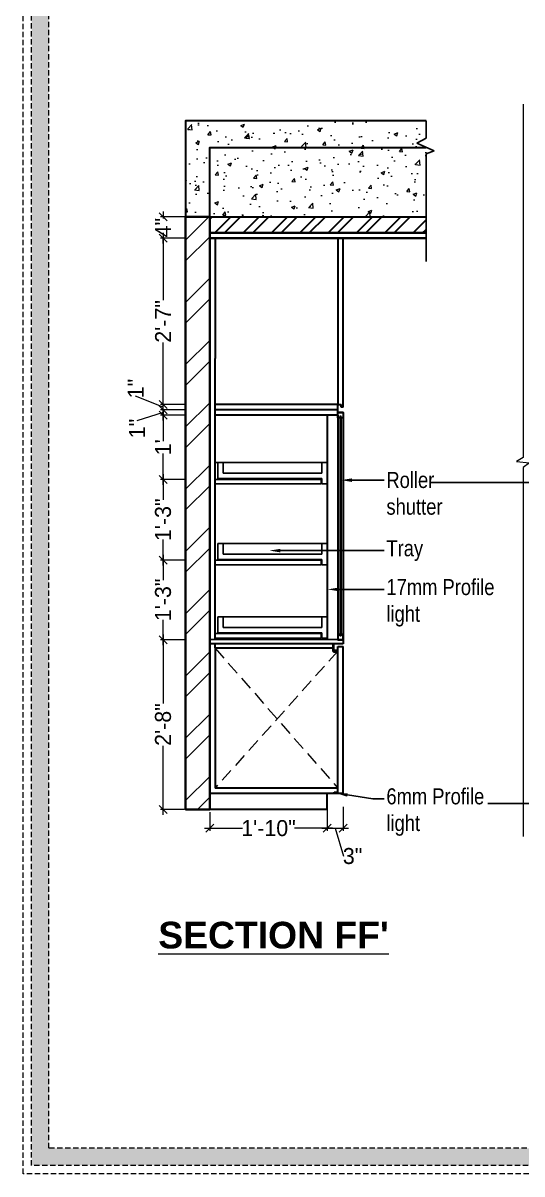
# Model space of a CAD drawing. Header units: millimetres. Extents: x 56222 to 3066687, y -650199 to -121287.
# Drawn here: x 140963.9 to 141057.4, y -185381.6 to -185165.9 of the extents above; entities that cross this region are included whole.
import ezdxf
from ezdxf import colors
from ezdxf.entities.mleader import LeaderData, LeaderLine
from ezdxf.math import Vec2, Vec3

# ---------------------------------------------------------------- set-up
doc = ezdxf.new("R2010")
doc.units = ezdxf.units.MM
doc.header["$MEASUREMENT"] = 0
doc.header["$PDMODE"] = 35
for name, pattern in [('DASHED', [0.75, 0.5, -0.25]), ('DASHED2', [0.375, 0.25, -0.125]), ('DASHEDX2', [1.5, 1, -0.5])]:
    doc.linetypes.add(name, pattern=pattern)
doc.layers.get('Defpoints').update_dxf_attribs({"color": 220})
for name, color, linetype, lineweight in [('DIM.', 250, 'Continuous', 13), ('Dimension', 10, 'DASHEDX2', 20), ('FIRST FLOOR ( DW_RAIL )', 7, 'Continuous', 9), ('FURNITURE', 32, 'Continuous', 9), ('furniture dimensions', 1, 'DASHED', 0), ('FURNITURE-1', 252, 'Continuous', 13), ('GF FALSE CEILING', 6, 'Continuous', 35), ('hatch-wall', 8, 'Continuous', 9), ('Labelling', 1, 'Continuous', 25), ('SECTION ( SLAB PLine )', 104, 'Continuous', 30), ('Text', 7, 'Continuous', 15), ('wall', 7, 'Continuous', 30)]:
    doc.layers.add(name, color=color, linetype=linetype, lineweight=lineweight)
doc.layers.add('hatch', color=250, linetype='Continuous', lineweight=9, transparency=0.5)
doc.styles.add('century g', font='GOTHIC.TTF')
doc.styles.get("Standard").update_dxf_attribs({"font": 'arial.ttf', "height": 6})
doc.styles.add('style4', font='ARIALN.TTF')
doc.dimstyles.new('Archana', dxfattribs={"dimtxt": 2, "dimasz": 0.75, "dimexe": 0.5, "dimexo": 0.5, "dimgap": 0, "dimtad": 0, "dimzin": 0, "dimdsep": 46, "dimlunit": 4, "dimtxsty": 'century g', "dimblk": 'OBLIQUE', "dimcen": 0, "dimdle": 1, "dimclrd": 256, "dimclre": 256, "dimclrt": 256, "dimadec": 0, "dimazin": 0, "dimtfac": 1, "dimtofl": 0, "dimtmove": 1, "dimatfit": 3, "dimfxl": 1, "dimfxlon": 1, "dimtolj": 1, "dimtzin": 0, "dimlwd": -1, "dimlwe": -1, "dimarcsym": 0})

# ---------------------------------------------------------------- blocks, each defined once
blk = doc.blocks.new('_Oblique')
at = {"layer": 'wall', "color": 0, "lineweight": -2}
blk.add_line((-0.5, -0.5), (0.5, 0.5), dxfattribs=at)
blk = doc.blocks.new('*D646')
at = {"layer": 'Defpoints', "color": 0, "linetype": 'Continuous', "lineweight": 30, "transparency": 16777216}
for p in [(140990.16, -185281.46), (141002.28, -185281.46, 0.13), (141002.27, -185313.26, 0.13)]:
    blk.add_point(p, dxfattribs=at)
at = {"layer": 'furniture dimensions', "color": 5, "linetype": 'Continuous', "transparency": 16777216}
for p, q in [((140990.16, -185280.46), (140990.16, -185293.41)), ((140994.16, -185281.46), (140989.66, -185281.46)), ((140990.16, -185314.26), (140990.16, -185301.32))]:
    blk.add_line(p, q, dxfattribs=at)
at = {"layer": 'furniture dimensions', "color": 5, "linetype": 'ByBlock', "transparency": 16777216}
blk.add_line((140994.16, -185313.26), (140989.66, -185313.26), dxfattribs=at)
at = {"layer": 'furniture dimensions', "color": 5, "linetype": 'Continuous', "transparency": 16777216, "xscale": 1.5, "yscale": 1.5, "zscale": 1.5}
for p, rotation in [((140990.16, -185281.46), 90), ((140990.16, -185313.26), 270)]:
    blk.add_blockref('_Oblique', p, dxfattribs=dict(at, rotation=rotation))
at = {"layer": 'furniture dimensions', "linetype": 'Continuous', "lineweight": 0, "transparency": 16777216, "insert": (140990.16, -185297.36), "char_height": 3, "attachment_point": 5, "rotation": 90, "style": 'century g'}
blk.add_mtext('\\A1;2\'-8"', dxfattribs=at)
blk = doc.blocks.new('*D647')
at = {"layer": 'Defpoints', "color": 0, "linetype": 'Continuous', "lineweight": 30, "transparency": 16777216}
for p in [(140990.16, -185266.55), (141002.27, -185266.55, 0.13), (141002.27, -185281.46, 0.13)]:
    blk.add_point(p, dxfattribs=at)
at = {"layer": 'furniture dimensions', "color": 5, "linetype": 'Continuous', "transparency": 16777216}
for p, q in [((140990.16, -185265.55), (140990.16, -185270.28)), ((140994.16, -185266.55), (140989.66, -185266.55)), ((140990.16, -185282.46), (140990.16, -185277.72))]:
    blk.add_line(p, q, dxfattribs=at)
at = {"layer": 'furniture dimensions', "color": 5, "linetype": 'ByBlock', "transparency": 16777216}
blk.add_line((140994.16, -185281.46), (140989.66, -185281.46), dxfattribs=at)
at = {"layer": 'furniture dimensions', "color": 5, "linetype": 'Continuous', "transparency": 16777216, "xscale": 1.5, "yscale": 1.5, "zscale": 1.5}
for p, rotation in [((140990.16, -185266.55), 90), ((140990.16, -185281.46), 270)]:
    blk.add_blockref('_Oblique', p, dxfattribs=dict(at, rotation=rotation))
at = {"layer": 'furniture dimensions', "linetype": 'Continuous', "lineweight": 0, "transparency": 16777216, "insert": (140990.16, -185274), "char_height": 3, "attachment_point": 5, "rotation": 90, "style": 'century g'}
blk.add_mtext('\\A1;1\'-3"', dxfattribs=at)
blk = doc.blocks.new('*D648')
at = {"layer": 'Defpoints', "color": 0, "linetype": 'Continuous', "lineweight": 30, "transparency": 16777216}
for p in [(140990.16, -185251.42), (141002.27, -185251.42, 0.13), (141002.27, -185266.55, 0.13)]:
    blk.add_point(p, dxfattribs=at)
at = {"layer": 'furniture dimensions', "color": 5, "linetype": 'Continuous', "transparency": 16777216}
for p, q in [((140990.16, -185250.42), (140990.16, -185255.26)), ((140994.16, -185251.42), (140989.66, -185251.42)), ((140990.16, -185267.55), (140990.16, -185262.71))]:
    blk.add_line(p, q, dxfattribs=at)
at = {"layer": 'furniture dimensions', "color": 5, "linetype": 'ByBlock', "transparency": 16777216}
blk.add_line((140994.16, -185266.55), (140989.66, -185266.55), dxfattribs=at)
at = {"layer": 'furniture dimensions', "color": 5, "linetype": 'Continuous', "transparency": 16777216, "xscale": 1.5, "yscale": 1.5, "zscale": 1.5}
for p, rotation in [((140990.16, -185251.42), 90), ((140990.16, -185266.55), 270)]:
    blk.add_blockref('_Oblique', p, dxfattribs=dict(at, rotation=rotation))
at = {"layer": 'furniture dimensions', "linetype": 'Continuous', "lineweight": 0, "transparency": 16777216, "insert": (140990.16, -185258.99), "char_height": 3, "attachment_point": 5, "rotation": 90, "style": 'century g'}
blk.add_mtext('\\A1;1\'-3"', dxfattribs=at)
blk = doc.blocks.new('*D649')
at = {"layer": 'Defpoints', "color": 0, "linetype": 'Continuous', "lineweight": 30, "transparency": 16777216}
for p in [(140990.16, -185239.39), (141003.02, -185239.39, 0.13), (141003.02, -185251.42, 0.13)]:
    blk.add_point(p, dxfattribs=at)
at = {"layer": 'furniture dimensions', "color": 5, "linetype": 'Continuous', "transparency": 16777216}
for p, q in [((140994.16, -185239.39), (140989.66, -185239.39)), ((140990.16, -185238.39), (140990.16, -185244.27)), ((140990.16, -185252.42), (140990.16, -185246.55))]:
    blk.add_line(p, q, dxfattribs=at)
at = {"layer": 'furniture dimensions', "color": 5, "linetype": 'ByBlock', "transparency": 16777216}
blk.add_line((140994.16, -185251.42), (140989.66, -185251.42), dxfattribs=at)
at = {"layer": 'furniture dimensions', "color": 5, "linetype": 'Continuous', "transparency": 16777216, "xscale": 1.5, "yscale": 1.5, "zscale": 1.5}
for p, rotation in [((140990.16, -185239.39), 90), ((140990.16, -185251.42), 270)]:
    blk.add_blockref('_Oblique', p, dxfattribs=dict(at, rotation=rotation))
at = {"layer": 'furniture dimensions', "linetype": 'Continuous', "lineweight": 0, "transparency": 16777216, "insert": (140990.16, -185245.41), "char_height": 3, "attachment_point": 5, "rotation": 90, "style": 'century g'}
blk.add_mtext("\\A1;1'", dxfattribs=at)
blk = doc.blocks.new('*D650')
at = {"layer": 'Defpoints', "color": 0, "linetype": 'Continuous', "lineweight": 30, "transparency": 16777216}
for p in [(140990.16, -185238.39), (141002.27, -185239.39, 0.13), (141002.49, -185238.39, 0.13)]:
    blk.add_point(p, dxfattribs=at)
at = {"layer": 'furniture dimensions', "color": 5, "linetype": 'Continuous', "transparency": 16777216}
for p, q in [((140990.16, -185240.39), (140990.16, -185237.39)), ((140990.16, -185238.89), (140985.27, -185240.44)), ((140994.16, -185238.39), (140989.66, -185238.39))]:
    blk.add_line(p, q, dxfattribs=at)
at = {"layer": 'furniture dimensions', "color": 5, "linetype": 'ByBlock', "transparency": 16777216}
blk.add_line((140994.16, -185239.39), (140989.66, -185239.39), dxfattribs=at)
at = {"layer": 'furniture dimensions', "color": 5, "linetype": 'Continuous', "transparency": 16777216, "xscale": 1.5, "yscale": 1.5, "zscale": 1.5}
for p, rotation in [((140990.16, -185238.39), 90), ((140990.16, -185239.39), 270)]:
    blk.add_blockref('_Oblique', p, dxfattribs=dict(at, rotation=rotation))
at = {"layer": 'furniture dimensions', "linetype": 'Continuous', "lineweight": 0, "transparency": 16777216, "insert": (140985.27, -185241.9), "char_height": 3, "attachment_point": 5, "rotation": 90, "style": 'century g'}
blk.add_mtext('\\A1;1"', dxfattribs=at)
blk = doc.blocks.new('*D643')
at = {"layer": 'Defpoints', "color": 0, "linetype": 'Continuous', "lineweight": 30, "transparency": 16777216}
for p in [(140990.16, -185237.39), (141004.45, -185237.39, 0.13), (141004.03, -185238.39, 0.13)]:
    blk.add_point(p, dxfattribs=at)
at = {"layer": 'furniture dimensions', "color": 5, "linetype": 'Continuous', "transparency": 16777216}
for p, q in [((140990.16, -185237.89), (140985.02, -185235.86)), ((140994.16, -185237.39), (140989.66, -185237.39)), ((140990.16, -185239.39), (140990.16, -185236.39))]:
    blk.add_line(p, q, dxfattribs=at)
at = {"layer": 'furniture dimensions', "color": 5, "linetype": 'ByBlock', "transparency": 16777216}
blk.add_line((140994.16, -185238.39), (140989.66, -185238.39), dxfattribs=at)
at = {"layer": 'furniture dimensions', "color": 5, "linetype": 'Continuous', "transparency": 16777216, "xscale": 1.5, "yscale": 1.5, "zscale": 1.5}
for p, rotation in [((140990.16, -185237.39), 90), ((140990.16, -185238.39), 270)]:
    blk.add_blockref('_Oblique', p, dxfattribs=dict(at, rotation=rotation))
at = {"layer": 'furniture dimensions', "linetype": 'Continuous', "lineweight": 0, "transparency": 16777216, "insert": (140985.02, -185234.41), "char_height": 3, "attachment_point": 5, "rotation": 90, "style": 'century g'}
blk.add_mtext('\\A1;1"', dxfattribs=at)
blk = doc.blocks.new('*D644')
at = {"layer": 'Defpoints', "color": 0, "linetype": 'Continuous', "lineweight": 30, "transparency": 16777216}
for p in [(140990.16, -185206.26), (141003.27, -185206.26, 0.13), (141003.27, -185237.39, 0.13)]:
    blk.add_point(p, dxfattribs=at)
at = {"layer": 'furniture dimensions', "color": 5, "linetype": 'Continuous', "transparency": 16777216}
for p, q in [((140990.16, -185205.26), (140990.16, -185217.87)), ((140994.16, -185206.26), (140989.66, -185206.26)), ((140990.16, -185238.39), (140990.16, -185225.78))]:
    blk.add_line(p, q, dxfattribs=at)
at = {"layer": 'furniture dimensions', "color": 5, "linetype": 'ByBlock', "transparency": 16777216}
blk.add_line((140994.16, -185237.39), (140989.66, -185237.39), dxfattribs=at)
at = {"layer": 'furniture dimensions', "color": 5, "linetype": 'Continuous', "transparency": 16777216, "xscale": 1.5, "yscale": 1.5, "zscale": 1.5}
for p, rotation in [((140990.16, -185206.26), 90), ((140990.16, -185237.39), 270)]:
    blk.add_blockref('_Oblique', p, dxfattribs=dict(at, rotation=rotation))
at = {"layer": 'furniture dimensions', "linetype": 'Continuous', "lineweight": 0, "transparency": 16777216, "insert": (140990.16, -185221.83), "char_height": 3, "attachment_point": 5, "rotation": 90, "style": 'century g'}
blk.add_mtext('\\A1;2\'-7"', dxfattribs=at)
blk = doc.blocks.new('*D651')
at = {"layer": 'Defpoints', "color": 0, "linetype": 'Continuous', "lineweight": 30, "transparency": 16777216}
for p in [(140990.16, -185202.26), (141002.27, -185202.26, 0.13), (141002.27, -185206.26, 0.13)]:
    blk.add_point(p, dxfattribs=at)
at = {"layer": 'furniture dimensions', "color": 5, "linetype": 'Continuous', "transparency": 16777216}
for p, q in [((140994.16, -185202.26), (140989.66, -185202.26)), ((140990.16, -185201.26), (140990.16, -185202.56)), ((140990.16, -185207.26), (140990.16, -185205.97))]:
    blk.add_line(p, q, dxfattribs=at)
at = {"layer": 'furniture dimensions', "color": 5, "linetype": 'ByBlock', "transparency": 16777216}
blk.add_line((140994.16, -185206.26), (140989.66, -185206.26), dxfattribs=at)
at = {"layer": 'furniture dimensions', "color": 5, "linetype": 'Continuous', "transparency": 16777216, "xscale": 1.5, "yscale": 1.5, "zscale": 1.5}
for p, rotation in [((140990.16, -185202.26), 90), ((140990.16, -185206.26), 270)]:
    blk.add_blockref('_Oblique', p, dxfattribs=dict(at, rotation=rotation))
at = {"layer": 'furniture dimensions', "linetype": 'Continuous', "lineweight": 0, "transparency": 16777216, "insert": (140990.16, -185204.26), "char_height": 3, "attachment_point": 5, "rotation": 90, "style": 'century g'}
blk.add_mtext('\\A1;4"', dxfattribs=at)
blk = doc.blocks.new('*D687')
at = {"layer": 'Defpoints', "color": 0, "linetype": 'Continuous', "lineweight": 30, "transparency": 16777216}
for p in [(140998.9, -185313.26, 0.13), (141020.92, -185313.26), (141020.92, -185316.78)]:
    blk.add_point(p, dxfattribs=at)
at = {"layer": 'furniture dimensions', "color": 5, "linetype": 'ByBlock', "transparency": 16777216}
blk.add_line((140998.9, -185313.76), (140998.9, -185317.28), dxfattribs=at)
at = {"layer": 'furniture dimensions', "color": 5, "linetype": 'Continuous', "transparency": 16777216}
for p, q in [((141020.92, -185313.76), (141020.92, -185317.28)), ((140997.9, -185316.78), (141005.03, -185316.78)), ((141021.92, -185316.78), (141014.79, -185316.78))]:
    blk.add_line(p, q, dxfattribs=at)
at = {"layer": 'furniture dimensions', "color": 5, "linetype": 'Continuous', "transparency": 16777216, "xscale": 1.5, "yscale": 1.5, "zscale": 1.5, "rotation": 180}
blk.add_blockref('_Oblique', (140998.9, -185316.78), dxfattribs=at)
at = {"layer": 'furniture dimensions', "color": 5, "linetype": 'Continuous', "transparency": 16777216, "xscale": 1.5, "yscale": 1.5, "zscale": 1.5}
blk.add_blockref('_Oblique', (141020.92, -185316.78), dxfattribs=at)
at = {"layer": 'furniture dimensions', "linetype": 'Continuous', "lineweight": 0, "transparency": 16777216, "insert": (141009.91, -185316.78), "char_height": 3, "attachment_point": 5, "style": 'century g'}
blk.add_mtext('\\A1;1\'-10"', dxfattribs=at)
blk = doc.blocks.new('*D688')
at = {"layer": 'Defpoints', "color": 0, "linetype": 'Continuous', "lineweight": 30, "transparency": 16777216}
for p in [(141020.92, -185310.27, 0.13), (141023.9, -185309.64, 0.13), (141023.9, -185316.78)]:
    blk.add_point(p, dxfattribs=at)
at = {"layer": 'furniture dimensions', "color": 5, "linetype": 'ByBlock', "transparency": 16777216}
blk.add_line((141020.92, -185312.78), (141020.92, -185317.28), dxfattribs=at)
at = {"layer": 'furniture dimensions', "color": 5, "linetype": 'Continuous', "transparency": 16777216}
for p, q in [((141023.9, -185312.78), (141023.9, -185317.28)), ((141019.92, -185316.78), (141024.9, -185316.78)), ((141022.41, -185316.78), (141023.98, -185322.01))]:
    blk.add_line(p, q, dxfattribs=at)
at = {"layer": 'furniture dimensions', "color": 5, "linetype": 'Continuous', "transparency": 16777216, "xscale": 1.5, "yscale": 1.5, "zscale": 1.5, "rotation": 180}
blk.add_blockref('_Oblique', (141020.92, -185316.78), dxfattribs=at)
at = {"layer": 'furniture dimensions', "color": 5, "linetype": 'Continuous', "transparency": 16777216, "xscale": 1.5, "yscale": 1.5, "zscale": 1.5}
blk.add_blockref('_Oblique', (141023.9, -185316.78), dxfattribs=at)
at = {"layer": 'furniture dimensions', "linetype": 'Continuous', "lineweight": 0, "transparency": 16777216, "insert": (141025.66, -185322.01), "char_height": 3, "attachment_point": 5, "style": 'century g'}
blk.add_mtext('\\A1;3"', dxfattribs=at)

msp = doc.modelspace()

# ---------------------------------------------------------------- hatches: boundary and pattern name
at = {"layer": 'Dimension', "true_color": 0xd39e00}
h = msp.add_hatch(color=42, dxfattribs=at)
h.paths.add_polyline_path([(140965.54, -185056.88), (140965.54, -185379.95), (141424.53, -185379.95), (141424.53, -185056.88)])
h.paths.add_polyline_path([(140968.76, -185060.1), (141421.31, -185060.1), (141421.31, -185376.73), (140968.76, -185376.73)], flags=16)
at = {"layer": 'FURNITURE', "lineweight": 20, "true_color": 0x636466}
h = msp.add_hatch(dxfattribs=at)
h.set_pattern_fill('AR-CONC', color=251)
h.set_pattern_definition([(50, (11587.275, -203725.9746), (7.17260183, -0.62752135), [0.75, -8.25]), (355, (11587.275, -203725.975), (-1.38751334, 7.52192134), [0.6, -6.6]), (100.4514445, (11587.873, -203726.027), (5.78508847, 6.8943999), [0.6374019, -7.0114211]), (46.1842, (11587.275, -203723.975), (10.6724133, -1.6551928), [1.125, -12.375]), (96.6356355, (11588.165, -203724.113), (9.34661946, 9.741186), [0.9561034, -10.5171376]), (351.184164, (11587.275, -203723.975), (9.34661945, 9.741186), [0.9, -9.9]), (21, (11588.275, -203724.4746), (5.96907052, -4.0261889), [0.75, -8.25]), (326, (11588.275, -203724.475), (2.4331533, 7.25150045), [0.6, -6.6]), (71.451445, (11588.7727, -203724.81), (8.40222377, 3.22531153), [0.6374019, -7.0114211]), (37.5, (11587.2752, -203725.9746), (0.121598553, 3.32893854), [0, -6.52, 0, -6.7, 0, -6.625]), (7.5, (11587.2752, -203725.9746), (2.63069537, 3.94411712), [0, -3.82, 0, -6.37, 0, -2.525]), (327.5, (11585.0452, -203725.9746), (5.33822436, -0.22554872), [0, -2.5, 0, -7.8, 0, -10.35]), (317.5, (11584.045, -203725.9746), (5.8318617, 1.00104982), [0, -3.25, 0, -5.18, 0, -7.35])])
h.paths.add_polyline_path([(141147.42, -185203.26), (141142.9, -185203.26), (141142.9, -185203.3)])
h.paths.add_polyline_path([(141039.43, -185202.26), (141039.43, -185184.26), (140994.37, -185184.26), (140994.37, -185202.26), (140998.9, -185202.26), (140998.9, -185202.27)])
at = {"layer": 'FURNITURE-1', "lineweight": 30, "transparency": 33554572}
h = msp.add_hatch(dxfattribs=at)
h.set_pattern_fill('ANSI32', color=6, scale=10)
h.set_pattern_definition([(45, (-112.27, 0), (-2.65165043, 2.65165043), []), (45, (-110.5022, 0), (-2.65165043, 2.65165043), [])])
h.paths.add_polyline_path([(141039.43, -185202.26), (140998.9, -185202.26), (140998.9, -185205.26), (141039.43, -185205.26)])
at = {"layer": 'hatch-wall'}
h = msp.add_hatch(dxfattribs=at)
h.set_pattern_fill('ANSI32', color=256, scale=22)
h.set_pattern_definition([(45, (12777.567, -202129.3865), (-5.83363094, 5.83363094), []), (45, (12781.456, -202129.3865), (-5.83363094, 5.83363094), [])])
h.paths.add_polyline_path([(140998.9, -185202.26), (140994.37, -185202.26), (140994.37, -185313.26), (140998.9, -185313.26)])

# ---------------------------------------------------------------- linework, layer by layer
at = {"layer": 'Dimension', "color": 42, "true_color": 0xd39e00, "elevation": 0.13}
for points in [[(140963.93, -185055.27), (141426.14, -185055.27), (141426.14, -185381.56), (140963.93, -185381.56)], [(140965.54, -185056.88), (141424.53, -185056.88), (141424.53, -185379.95), (140965.54, -185379.95)], [(140968.76, -185060.1), (141421.31, -185060.1), (141421.31, -185376.73), (140968.76, -185376.73)]]:
    msp.add_lwpolyline(points, close=True, dxfattribs=at)
at = {"layer": 'FIRST FLOOR ( DW_RAIL )', "lineweight": 0}
msp.add_line((141022.9, -185310.27, 0.13), (141023.9, -185310.26, 0.13), dxfattribs=at)
at = {"layer": 'FURNITURE', "linetype": 'ByBlock', "lineweight": -3}
for p, q in [((141039.43, -185184.26, 0.13), (141039.43, -185187.51, 0.13)), ((141039.43, -185187.51, 0.13), (141037.71, -185188.42, 0.13)), ((141037.71, -185188.42, 0.13), (141040.95, -185189.88, 0.13)), ((141040.95, -185189.88, 0.13), (141039.43, -185190.45, 0.13)), ((141039.43, -185190.45, 0.13), (141039.43, -185210.6, 0.13))]:
    msp.add_line(p, q, dxfattribs=at)
at = {"layer": 'FURNITURE', "lineweight": 30}
for p, q in [((140998.9, -185206.26, 0.13), (140998.9, -185313.26, 0.13)), ((140999.9, -185206.26, 0.13), (140999.9, -185228.76, 0.13)), ((141022.9, -185206.26, 0.13), (141022.9, -185237.39, 0.13)), ((141023.9, -185237.89, 0.13), (141023.9, -185206.26, 0.13)), ((140999.9, -185281.46, 0.13), (140999.9, -185228.76, 0.13)), ((141022.9, -185237.39, 0.13), (140999.9, -185237.39, 0.13)), ((141022.9, -185237.39, 0.13), (141022.9, -185237.39, 0.13)), ((141022.9, -185237.39, 0.13), (141022.9, -185237.39, 0.13)), ((141022.9, -185237.39, 0.13), (141023.52, -185237.39, 0.13)), ((141022.9, -185239.89, 0.13), (141022.9, -185237.39, 0.13)), ((141023.52, -185237.89, 0.13), (141023.52, -185237.39, 0.13)), ((141023.9, -185237.89, 0.13), (141023.52, -185237.89, 0.13)), ((141022.9, -185238.39, 0.13), (140999.9, -185238.39, 0.13)), ((141022.9, -185239.39, 0.13), (140999.9, -185239.39, 0.13)), ((141023.9, -185238.89, 0.13), (141022.9, -185238.89, 0.13)), ((141022.9, -185239.39, 0.13), (141022.9, -185281.46, 0.13)), ((141023.9, -185238.89, 0.13), (141023.9, -185281.46, 0.13)), ((141022.9, -185280.46, 0.13), (141022.9, -185281.46, 0.13)), ((141022.9, -185280.46, 0.13), (141022.9, -185281.46, 0.13)), ((140999.9, -185283.01, 0.13), (140999.9, -185282.21, 0.13)), ((141021.95, -185283.06, 0.13), (140999.9, -185283.05, 0.13)), ((141023.9, -185281.46, 0.13), (141022.9, -185281.46, 0.13)), ((141022.9, -185281.46, 0.13), (141022.9, -185281.46, 0.13)), ((141022.19, -185310, 0.13), (141022.62, -185310, 0.13)), ((141022.19, -185310, 0.13), (141022.19, -185310.27, 0.13)), ((141022.62, -185310, 0.13), (141022.62, -185310.27, 0.13))]:
    msp.add_line(p, q, dxfattribs=at)
at = {"layer": 'FURNITURE'}
msp.add_line((140998.9, -185211.25, 0.13), (140998.9, -185313.26, 0.13), dxfattribs=at)
at = {"layer": 'FURNITURE', "color": 3, "lineweight": 30}
msp.add_line((141020.9, -185239.39, 0.13), (141020.9, -185281.46, 0.13), dxfattribs=at)
at = {"layer": 'FURNITURE', "linetype": 'ByBlock', "lineweight": 30}
for p, q in [((141023.52, -185239.64, 0.13), (141023.28, -185239.64, 0.13)), ((141023.28, -185239.64, 0.13), (141023.28, -185239.89, 0.13)), ((141023.52, -185239.89, 0.13), (141023.52, -185239.64, 0.13)), ((141023.28, -185280.71, 0.13), (141023.28, -185280.46, 0.13)), ((141023.52, -185280.71, 0.13), (141023.28, -185280.71, 0.13)), ((141023.52, -185280.46, 0.13), (141023.52, -185280.71, 0.13)), ((141023.9, -185281.46, 0.13), (141023.9, -185282.21, 0.13))]:
    msp.add_line(p, q, dxfattribs=at)
at = {"layer": 'FURNITURE', "lineweight": 30, "ltscale": 0.4}
for p, q in [((141023.9, -185281.46, 0.13), (140998.9, -185281.45, 0.13)), ((140998.9, -185281.76, 0.13), (140998.9, -185313.26, 0.13)), ((141023.9, -185282.21, 0.13), (140998.9, -185282.21, 0.13)), ((140999.9, -185283.05, 0.13), (140999.9, -185309.27, 0.13)), ((141022.9, -185310.26, 0.13), (141022.9, -185282.76, 0.13)), ((141022.9, -185282.76, 0.13), (141023.9, -185282.76, 0.13)), ((141023.9, -185310.26, 0.13), (141023.9, -185282.76, 0.13)), ((140999.9, -185310.26, 0.13), (140998.9, -185310.26, 0.13)), ((141023.9, -185310.27, 0.13), (140998.9, -185310.27, 0.13)), ((141022.9, -185309.27, 0.13), (140999.9, -185309.27, 0.13)), ((140999.9, -185310.26, 0.13), (140999.9, -185310.27, 0.13)), ((141020.92, -185313.26), (141020.92, -185310.27, 0.13)), ((141020.92, -185313.26), (140998.9, -185313.26, 0.13))]:
    msp.add_line(p, q, dxfattribs=at)
at = {"layer": 'FURNITURE', "lineweight": 0}
for p, q in [((141023.9, -185281.46, 0.13), (140998.9, -185281.46, 0.13)), ((141021.95, -185283.06, 0.13), (140999.9, -185283.05, 0.13))]:
    msp.add_line(p, q, dxfattribs=at)
at = {"layer": 'FURNITURE', "linetype": 'ByBlock', "lineweight": 30, "elevation": 0.13}
for points in [[(141023.28, -185239.89), (141022.9, -185239.89), (141022.9, -185238.89), (141023.9, -185238.89), (141023.9, -185239.89), (141023.52, -185239.89)], [(141023.28, -185280.46), (141022.9, -185280.46), (141022.9, -185281.46), (141023.9, -185281.46), (141023.9, -185280.46), (141023.52, -185280.46)]]:
    msp.add_lwpolyline(points, dxfattribs=at)
at = {"layer": 'FURNITURE', "lineweight": 30, "ltscale": 0.4, "elevation": 0.13}
msp.add_lwpolyline([(141022.9, -185283.51), (141022.35, -185283.51, -0.414214), (141022.15, -185283.31), (141022.15, -185282.21), (141021.95, -185282.21), (141021.95, -185283.51, 0.414214), (141022.15, -185283.71), (141022.9, -185283.71)], format="xyb", close=True, dxfattribs=at)
at = {"layer": 'FURNITURE', "color": 3, "lineweight": 30, "elevation": 0.13}
msp.add_lwpolyline([(141022.2, -185310.01), (141022.6, -185310.01), (141022.6, -185310.27), (141022.2, -185310.27)], close=True, dxfattribs=at)
at = {"layer": 'furniture dimensions', "color": 4, "linetype": 'ByBlock'}
for p, q in [((141023.28, -185239.64, 0.13), (141023.28, -185280.46, 0.13)), ((141023.52, -185239.64, 0.13), (141023.52, -185280.71, 0.13))]:
    msp.add_line(p, q, dxfattribs=at)
at = {"layer": 'FURNITURE-1', "linetype": 'ByBlock', "lineweight": 25}
for p, q in [((140999.9, -185248.26, 0.13), (141020.9, -185248.26, 0.13)), ((141000.44, -185251.29, 0.13), (141000.44, -185248.29, 0.13)), ((141001.44, -185250.29, 0.13), (141001.44, -185248.29, 0.13)), ((141019.9, -185250.29, 0.13), (141019.9, -185248.29, 0.13)), ((141020.9, -185252.29, 0.13), (141020.9, -185248.29, 0.13)), ((141019.9, -185250.29, 0.13), (141001.44, -185250.29, 0.13)), ((141019.8, -185251.42, 0.13), (140999.9, -185251.42, 0.13)), ((141019.8, -185252.29, 0.13), (140999.9, -185252.29, 0.13)), ((141019.9, -185251.29, 0.13), (141000.44, -185251.29, 0.13)), ((141019.8, -185251.42, 0.13), (141019.8, -185252.29, 0.13)), ((141019.9, -185251.29, 0.13), (141019.9, -185252.29, 0.13)), ((141020.9, -185252.29, 0.13), (141019.9, -185252.29, 0.13)), ((141000.44, -185263.42, 0.13), (141020.9, -185263.42, 0.13)), ((141000.44, -185266.42, 0.13), (141000.44, -185263.42, 0.13)), ((141001.44, -185265.42, 0.13), (141001.44, -185263.42, 0.13)), ((141019.9, -185265.42, 0.13), (141019.9, -185263.42, 0.13)), ((141020.9, -185267.42, 0.13), (141020.9, -185263.42, 0.13)), ((141019.9, -185265.42, 0.13), (141001.44, -185265.42, 0.13)), ((141019.8, -185266.55, 0.13), (140999.9, -185266.55, 0.13)), ((141019.8, -185267.42, 0.13), (140999.9, -185267.42, 0.13)), ((141019.9, -185266.42, 0.13), (141000.44, -185266.42, 0.13)), ((141019.8, -185266.55, 0.13), (141019.8, -185267.42, 0.13)), ((141019.9, -185266.42, 0.13), (141019.9, -185267.42, 0.13)), ((141020.9, -185267.42, 0.13), (141019.9, -185267.42, 0.13)), ((141000.44, -185277.17, 0.13), (141020.9, -185277.17, 0.13)), ((141000.44, -185280.17, 0.13), (141000.44, -185277.17, 0.13)), ((141001.44, -185279.17, 0.13), (141001.44, -185277.17, 0.13)), ((141019.9, -185279.17, 0.13), (141019.9, -185277.17, 0.13)), ((141020.9, -185281.17, 0.13), (141020.9, -185277.17, 0.13)), ((141019.8, -185280.3, 0.13), (140999.9, -185280.3, 0.13)), ((141019.9, -185280.17, 0.13), (141000.44, -185280.17, 0.13)), ((141019.9, -185279.17, 0.13), (141001.44, -185279.17, 0.13)), ((141019.8, -185280.3, 0.13), (141019.8, -185281.17, 0.13)), ((141019.9, -185280.17, 0.13), (141019.9, -185281.17, 0.13)), ((141019.8, -185281.17, 0.13), (140999.9, -185281.17, 0.13)), ((141020.9, -185281.17, 0.13), (141019.9, -185281.17, 0.13))]:
    msp.add_line(p, q, dxfattribs=at)
at = {"layer": 'GF FALSE CEILING'}
for p, q in [((140998.9, -185205.26, 0.13), (141039.43, -185205.26, 0.13)), ((140998.9, -185206.26, 0.13), (141039.43, -185206.26, 0.13))]:
    msp.add_line(p, q, dxfattribs=at)
at = {"layer": 'hatch', "lineweight": 35, "transparency": 33554687, "elevation": 0.13}
msp.add_lwpolyline([(140998.9, -185313.26), (140994.37, -185313.26), (140994.37, -185202.26), (140998.9, -185202.26)], close=True, dxfattribs=at)
at = {"layer": 'Labelling', "color": 251, "linetype": 'DASHED2', "lineweight": 0, "ltscale": 10, "true_color": 0x636466}
for p, q in [((140999.9, -185283.05, 0.13), (141022.9, -185309.27, 0.13)), ((141022.9, -185283.61, 0.13), (140999.9, -185309.27, 0.13))]:
    msp.add_line(p, q, dxfattribs=at)
at = {"layer": 'SECTION ( SLAB PLine )', "color": 1}
msp.add_line((140998.9, -185202.26, 0.13), (141039.43, -185202.26, 0.13), dxfattribs=at)
at = {"layer": 'SECTION ( SLAB PLine )', "color": 1, "elevation": 0.13}
msp.add_lwpolyline([(141039.43, -185184.26), (140994.37, -185184.26), (140994.37, -185202.26), (140998.9, -185202.26), (140998.9, -185189.26), (141039.43, -185189.26)], dxfattribs=at)
at = {"layer": 'Text', "color": 251, "linetype": 'Continuous', "lineweight": 0, "true_color": 0x636466, "elevation": 0.13}
msp.add_lwpolyline([(141057.63, -185181.12), (141057.63, -185247.31), (141056.37, -185248.09), (141058.8, -185248.34), (141057.63, -185249.18), (141057.63, -185318.31)], dxfattribs=at)

# ---------------------------------------------------------------- texts
at = {"layer": 'DIM.', "color": 1, "insert": (140989.26, -185334.31, 0.13), "char_height": 5, "attachment_point": 1}
msp.add_mtext_dynamic_manual_height_columns("{\\fArial|b1|i0|c0|p34;\\LSECTION FF'}", width=111.5588, gutter_width=1, heights=[0], dxfattribs=at)

# ---------------------------------------------------------------- dimensions: what is measured, and where the dimension line sits
at = {"layer": 'furniture dimensions', "color": 5, "linetype": 'Continuous', "lineweight": 0}
for base, p1, p2, picture, middle in [((140990.16, -185202.26), (141002.27, -185206.26, 0.13), (141002.27, -185202.26, 0.13), '*D651', (140990.16, -185204.26)), ((140990.16, -185206.26), (141003.27, -185237.39, 0.13), (141003.27, -185206.26, 0.13), '*D644', (140990.16, -185221.83)), ((140990.16, -185239.39), (141003.02, -185251.42, 0.13), (141003.02, -185239.39, 0.13), '*D649', (140990.16, -185245.41)), ((140990.16, -185251.42), (141002.27, -185266.55, 0.13), (141002.27, -185251.42, 0.13), '*D648', (140990.16, -185258.99)), ((140990.16, -185266.55), (141002.27, -185281.46, 0.13), (141002.27, -185266.55, 0.13), '*D647', (140990.16, -185274)), ((140990.16, -185281.46), (141002.27, -185313.26, 0.13), (141002.28, -185281.46, 0.13), '*D646', (140990.16, -185297.36))]:
    dim = msp.add_linear_dim(base=base, p1=p1, p2=p2, angle=90, dimstyle='Archana', override={"dimtxt": 3, "dimasz": 1.5, "dimdec": 0, "dimclrd": 5, "dimclre": 5, "dimfxl": 4}, dxfattribs=at)
    dim.commit()
    dim.dimension.update_dxf_attribs({"geometry": picture, "text_midpoint": middle})
for base, p1, p2, picture, middle in [((140990.16, -185237.39), (141004.03, -185238.39, 0.13), (141004.45, -185237.39, 0.13), '*D643', (140985.02, -185235.86)), ((140990.16, -185238.39), (141002.27, -185239.39, 0.13), (141002.49, -185238.39, 0.13), '*D650', (140985.27, -185240.44))]:
    dim = msp.add_linear_dim(base=base, p1=p1, p2=p2, angle=90, dimstyle='Archana', override={"dimtxt": 3, "dimasz": 1.5, "dimdec": 0, "dimclrd": 5, "dimclre": 5, "dimfxl": 4}, dxfattribs=at)
    dim.commit()
    dim.dimension.update_dxf_attribs({"geometry": picture, "text_midpoint": middle, "dimtype": 160})
for base, p1, p2, picture, middle in [((141023.9, -185316.78), (141020.92, -185310.27, 0.13), (141023.9, -185309.64, 0.13), '*D688', (141023.98, -185322.01)), ((141020.92, -185316.78), (140998.9, -185313.26, 0.13), (141020.92, -185313.26), '*D687', (141009.91, -185316.78))]:
    dim = msp.add_linear_dim(base=base, p1=p1, p2=p2, dimstyle='Archana', override={"dimtxt": 3, "dimasz": 1.5, "dimdec": 0, "dimclrd": 5, "dimclre": 5, "dimfxl": 4}, dxfattribs=at)
    dim.commit()
    dim.dimension.update_dxf_attribs({"geometry": picture, "text_midpoint": middle})

# ---------------------------------------------------------------- leaders
at = {"layer": 'Text', "color": 1, "lineweight": 0, "ltscale": 20}
ml = msp.add_multileader_mtext('Standard', dxfattribs=at)
ml.set_content('Roller \\Pshutter', color=1, style='style4')
ml.set_leader_properties()
ml.build(insert=Vec2(0, 0))
ml.multileader.update_dxf_attribs({"dogleg_length": 2.02, "arrow_head_size": 2})
ctx = ml.context
ctx.base_point, ctx.char_height, ctx.arrow_head_size, ctx.landing_gap_size, ctx.plane_origin = Vec3(141031.59, -185251.57, 0.13), 3, 2, 0.4, Vec3(140959.18, -185251.57, 0.13)
notes = []
notes.append((ctx, [(0, (1, 1, 0), (141029.43, -185251.57, 0.13), (1, 0), 2.17, [(0, [(141023.52, -185251.57, 0.13)], 0, [])])]))
ctx.mtext.insert = Vec3(141031.99, -185250.04, 0.13)
ml = msp.add_multileader_mtext('Standard', dxfattribs=at)
ml.set_content('', color=1, style='style4')
ml.set_leader_properties()
ml.build(insert=Vec2(0, 0))
ml.multileader.update_dxf_attribs({"dogleg_length": 2.17, "arrow_head_size": 2})
ctx = ml.context
ctx.base_point, ctx.char_height, ctx.arrow_head_size, ctx.landing_gap_size, ctx.plane_origin = Vec3(141039.6, -185251.99), 3, 2, 0.4, Vec3(141097.81, -185251.99)
notes.append((ctx, [(0, (1, 1, 0), (141042.57, -185251.99), (-1, 0), 2.17, [(0, [(141097.81, -185251.99)], 0, [])])]))
ctx.mtext.insert = Vec3(141040, -185250.49)
ml = msp.add_multileader_mtext('Standard', dxfattribs=at)
ml.set_content('Tray', color=1, style='style4')
ml.set_leader_properties()
ml.build(insert=Vec2(0, 0))
ml.multileader.update_dxf_attribs({"dogleg_length": 2.02, "arrow_head_size": 2})
ctx = ml.context
ctx.base_point, ctx.char_height, ctx.arrow_head_size, ctx.landing_gap_size, ctx.plane_origin = Vec3(141031.59, -185264.77, 0.13), 3, 2, 0.4, Vec3(140959.18, -185264.77, 0.13)
notes.append((ctx, [(0, (1, 1, 0), (141029.43, -185264.77, 0.13), (1, 0), 2.17, [(0, [(141010.1, -185264.77, 0.13)], 0, [])])]))
ctx.mtext.insert = Vec3(141031.99, -185262.83, 0.13)
ml = msp.add_multileader_mtext('Standard', dxfattribs=at)
ml.set_content('17mm Profile \\Plight', color=1, style='style4')
ml.set_leader_properties()
ml.build(insert=Vec2(0, 0))
ml.multileader.update_dxf_attribs({"dogleg_length": 2.02, "arrow_head_size": 2})
ctx = ml.context
ctx.base_point, ctx.char_height, ctx.arrow_head_size, ctx.landing_gap_size, ctx.plane_origin = Vec3(141031.59, -185272.04, 0.13), 3, 2, 0.4, Vec3(140959.18, -185272.04, 0.13)
notes.append((ctx, [(0, (1, 1, 0), (141029.43, -185272.04, 0.13), (1, 0), 2.17, [(0, [(141020.97, -185272.04, 0.13)], 0, [])])]))
ctx.mtext.insert = Vec3(141031.99, -185270.1, 0.13)
ml = msp.add_multileader_mtext('Standard', dxfattribs=at)
ml.set_content('6mm Profile \\Plight', color=1, style='style4')
ml.set_leader_properties()
ml.build(insert=Vec2(0, 0))
ml.multileader.update_dxf_attribs({"dogleg_length": 2.02, "arrow_head_size": 2})
ctx = ml.context
ctx.base_point, ctx.char_height, ctx.arrow_head_size, ctx.landing_gap_size, ctx.plane_origin = Vec3(141031.59, -185311.25, 0.13), 3, 2, 0.4, Vec3(140959.18, -185311.25, 0.13)
notes.append((ctx, [(0, (1, 1, 0), (141029.43, -185311.25, 0.13), (1, 0), 2.17, [(0, [(141022.7, -185310.26, 0.13)], 0, [])])]))
ctx.mtext.insert = Vec3(141031.99, -185309.31, 0.13)
ml = msp.add_multileader_mtext('Standard', dxfattribs=at)
ml.set_content('', color=1, style='style4')
ml.set_leader_properties()
ml.build(insert=Vec2(0, 0))
ml.multileader.update_dxf_attribs({"dogleg_length": 2.17, "arrow_head_size": 2})
ctx = ml.context
ctx.base_point, ctx.char_height, ctx.arrow_head_size, ctx.landing_gap_size, ctx.plane_origin = Vec3(141050.19, -185312.15), 3, 2, 0.4, Vec3(141101.62, -185311.12)
notes.append((ctx, [(0, (1, 1, 0), (141093.44, -185312.15), (-1, 0), 42.46, [(0, [(141101.52, -185310.06)], 0, [])])]))
ctx.mtext.insert = Vec3(141050.59, -185310.65)
for ctx, leaders in notes:
    for number, flags, end, landing, length, lines in leaders:
        leader = LeaderData()
        leader.index, (leader.has_last_leader_line, leader.has_dogleg_vector, leader.attachment_direction) = number, flags
        leader.last_leader_point, leader.dogleg_vector, leader.dogleg_length = Vec3(end), Vec3(landing), length
        for number, points, colour, breaks in lines:
            line = LeaderLine()
            line.index, line.vertices, line.color, line.breaks = number, Vec3.list(points), colors.encode_raw_color(colour), breaks
            leader.lines.append(line)
        ctx.leaders.append(leader)

doc.saveas('drawing.dxf')
